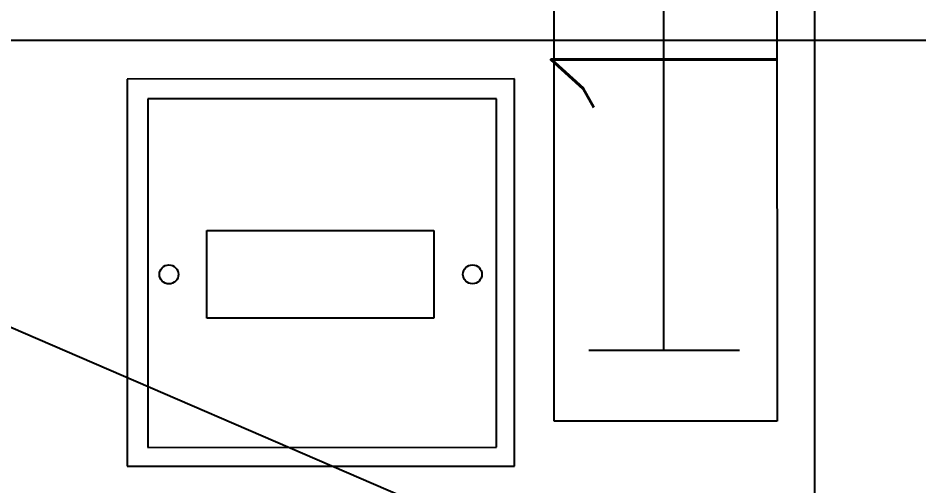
# Model space of a CAD drawing. Header units: inches. Extents: x 567429 to 582707, y 126347 to 133675.
# Drawn here: x 577633.41 to 577679.22, y 129216.53 to 129240.34 of the extents above; entities that cross this region are included whole.
import ezdxf

# ---------------------------------------------------------------- set-up
doc = ezdxf.new("R2010")
doc.units = ezdxf.units.IN
doc.header["$MEASUREMENT"] = 0
for name, color, linetype in [('BORD', 3, 'Continuous'), ('mobl', 11, 'Continuous'), ('SOUND WIRE', 4, 'Continuous')]:
    doc.layers.add(name, color=color, linetype=linetype)
doc.styles.add('ROMANS', font='romans.shx')

# ---------------------------------------------------------------- blocks, each defined once
blk = doc.blocks.new('BOARD2')
at = {"layer": 'BORD'}
for p, q in [((-102.033, -24.743), (-102.033, -45.534)), ((-81.242, -24.743), (-102.033, -24.743)), ((-81.242, -45.534), (-81.242, -24.743)), ((-101.026, -25.849), (-101.026, -44.561)), ((-82.314, -25.849), (-101.026, -25.849)), ((-82.314, -44.561), (-82.314, -25.849)), ((-101.026, -44.561), (-82.314, -44.561)), ((-102.033, -45.534), (-81.242, -45.534)), ((-99.632, -59.619), (-99.632, -47.664)), ((-99.632, -47.664), (-61.057, -47.664)), ((-95.807, -49.526), (-95.807, -57.606)), ((-61.057, -59.619), (-99.632, -59.619))]:
    blk.add_line(p, q, dxfattribs=at)
at = {"layer": 'BORD', "color": 30}
for p, q in [((-94.095, -41.193), (-94.095, -29.011)), ((-94.095, -29.011), (-89.387, -29.011)), ((-89.387, -29.011), (-89.387, -41.193)), ((-89.387, -41.193), (-94.095, -41.193))]:
    blk.add_line(p, q, dxfattribs=at)
at = {"layer": 'BORD', "color": 3}
blk.add_line((-95.807, -53.54), (-64.383, -53.54), dxfattribs=at)
at = {"layer": 'BORD', "color": 4}
blk.add_line((163.075, -61.626), (-163.075, -61.626), dxfattribs=at)
at = {"layer": 'BORD', "color": 30}
for centre in [(-91.736, -26.98), (-91.736, -43.271)]:
    blk.add_circle(centre, 0.509, dxfattribs=at)
at = {"layer": 'BORD', "color": 2, "style": 'ROMANS'}
blk.add_text('1', height=12.058, dxfattribs=at).set_placement((-85.883, -59.556))

msp = doc.modelspace()

# ---------------------------------------------------------------- linework, layer by layer
at = {"layer": 'mobl', "color": 15}
msp.add_line((577818.486, 129239.203), (577618.486, 129239.203), dxfattribs=at)
at = {"layer": 'SOUND WIRE'}
msp.add_line((577599.952, 129238.878), (577953.213, 129086.492), dxfattribs=at)

# ---------------------------------------------------------------- block references
at = {"layer": 'BORD', "ltscale": 5, "xscale": 0.947301618010808, "yscale": 0.947301618010808, "zscale": 0.947301618010808, "rotation": 90.0091431634973}
msp.add_blockref('BOARD2', (577615.511, 129314.194), dxfattribs=at)

doc.saveas('drawing.dxf')
